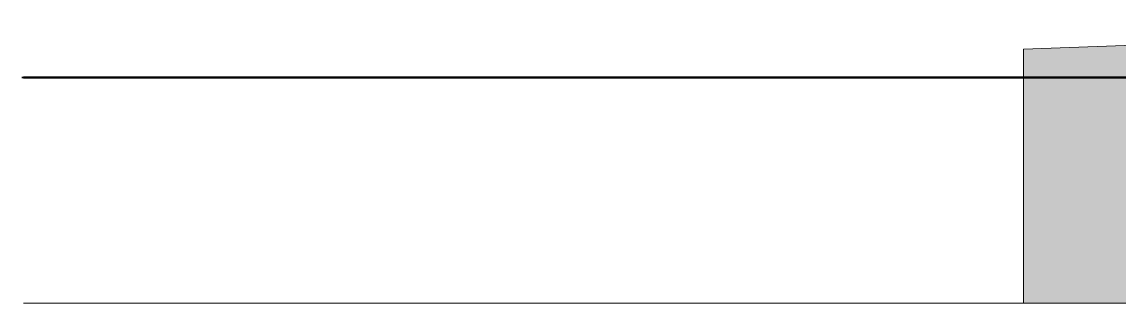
# Model space of a CAD drawing. Header units: millimetres. Extents: x -155050 to -36395, y -2753 to 7638.
# Drawn here: x -60948 to -59963, y -953 to -700 of the extents above; entities that cross this region are included whole.
import ezdxf

# ---------------------------------------------------------------- set-up
doc = ezdxf.new("R2010")
doc.units = ezdxf.units.MM
for name, pattern in [('IMPORT-DASHED _3_', [19.05, 12.7, -6.35]), ('IMPORT-DĚLICÍ2 _2_', [15.875, 6.35, -3.175, 0, -3.175, 0, -3.175]), ('IMPORT-KAN_dest_PLNA', [31, 7, -6.5, 0, -6.5, 11, 0]), ('IMPORT-KANVBRDO', [20, 7, -6.5, 0, -6.5]), ('IMPORT-VODA_pitna_CARA08', [30, 7, -6.5, 0, -6.5, 7, -3]), ('IMPORT-ČÁRKOVANÁ2 _2_', [9.525, 6.35, -3.175])]:
    doc.linetypes.add(name, pattern=pattern)
for name, color, linetype, lineweight, true_color in [('---1 - PBS KÓTY', 7, 'Continuous', 18, 0x4c1300), ('---1 - PBS PNP-1', 1, 'Continuous', 35, 0xff0000), ('---1 - PBS SYMBOLY A TEXT-1', 180, 'IMPORT-ČÁRKOVANÁ2 _2_', 35, 0x3f00ff), ('00_pl_deštová voda oblast', 6, 'Continuous', 25, 0xff00ff), ('00_pL_hranice pozemku', 1, 'Continuous', 35, 0xff0000), ('00_pL_katastr', 150, 'Continuous', 9, 0x007fff), ('00_pL_katastr-1', 150, 'Continuous', 35, 0x007fff), ('00_pL_KOTY 1500', 7, 'Continuous', 9, 0x260000), ('00_pL_pčípojka optika-1', 190, 'Continuous', 35, 0x7f00ff), ('00_pL_přípoja voda-1', 150, 'IMPORT-VODA_pitna_CARA08', 35, 0x007fff), ('00_pL_přípojka destova kanalizace-1', 7, 'IMPORT-KAN_dest_PLNA', 9, 0x3f7f3f), ('00_pL_přípojka destova kanalizace-2', 7, 'Continuous', 35, 0x3f7f3f), ('00_pL_přípojka destova kanalizace-3', 7, 'IMPORT-DASHED _3_', 35, 0x3f7f3f), ('00_pL_přípojka splaškova kanalizace-1', 7, 'Continuous', 35, 0xa55252), ('212_HK_situace_03_dwg-1', 40, 'Continuous', 9, 0xffbf00), ('A-FLOR-1', 7, 'Continuous', 9, 0xbfb2ad), ('A-WALL-4', 7, 'Continuous', 9, 0x787878), ('hch budova-1', 7, 'Continuous', 9, 0x00a5a5), ('hch kanal-2', 6, 'IMPORT-KANVBRDO', 9, 0xff00ff), ('hch kanal-3', 30, 'IMPORT-KANVBRDO', 9, 0xff7f00), ('hch oploceni-1', 7, 'IMPORT-DĚLICÍ2 _2_', 9, 0x00a5a5), ('hch teren-1', 7, 'Continuous', 9, 0x00a5a5), ('hch tok-1', 7, 'Continuous', 9, 0x00a5a5), ('hchrozvodi-1', 7, 'IMPORT-DĚLICÍ2 _2_', 9, 0x00a5a5), ('Obrys', 2, 'Continuous', 9, 0xffff00), ('PDF7_000 ISN KABELY NN', 9, 'Continuous', 9, 0x808080), ('PDF7_000 ISN SDĚL OPTIKA METALIKA CHRÁNIČKA PŘÍVOD', 9, 'Continuous', 9, 0x808080), ('PDF7_0V - Splašky výtlak zaměřeno', 9, 'Continuous', 9, 0x808080), ('PDF7_0V - Voda návrh', 9, 'Continuous', 9, 0x808080), ('PDF7_0V-návrh kanal dešťová', 7, 'Continuous', 9, 0x656565), ('PDF7_0V_popis-splašk-stoky', 7, 'Continuous', 9, 0x0052a5), ('PDF7_0V_popis-vodovod-ostatní', 9, 'Continuous', 9, 0x808080), ('PDF7_26', 9, 'Continuous', 9, 0x808080), ('PDF7_36', 9, 'Continuous', 9, 0x808080), ('PDF7_bod-vyska', 7, 'Continuous', 9, 0x7f5f00), ('PDF7_CKKOTY', 7, 'Continuous', 9, 0x260000), ('PDF7_GASNET PLYN STŘEDOTLAK', 9, 'Continuous', 9, 0x808080), ('PDF7_GASNET PLYN STŘEDOTLAK OCHRANNĚ PÁSMO', 7, 'Continuous', 9, 0xa5a552), ('PDF7_GP Budovy', 7, 'Continuous', 9, 0x260000), ('PDF7_GP Druhy pozemků', 7, 'Continuous', 9, 0x67a552), ('PDF7_GP Hraniční linie', 7, 'Continuous', 9, 0x0052a5), ('PDF7_GP Plotové linie', 7, 'Continuous', 9, 0x0052a5), ('PDF7_GP Stromy', 7, 'Continuous', 9, 0x67a552), ('PDF7_GP Výšky bodů', 7, 'Continuous', 9, 0x0052a5), ('PDF7_ISN_KANALIZACE_PŘÍPOJKA', 9, 'Continuous', 9, 0x808080), ('PDF7_ISS CETIN Zaměřené a kótované vnitřní STP', 9, 'Continuous', 9, 0x808080), ('PDF7_ISS DEŠŤOVÁ KANALIZACE', 9, 'Continuous', 9, 0x808080), ('PDF7_ISS KRÁLOVÉHRADECKÁ PROVOZNÍ SPLAŠKOVÁ KANALIZACE', 9, 'Continuous', 9, 0x808080), ('PDF7_ISS KRÁLOVÉHRADECKÁ PROVOZNÍ SPLAŠKOVÁ KANALIZACE ŠACHTY', 7, 'Continuous', 9, 0xa55200), ('PDF7_ISS KRÁLOVÉHRADECKÁ PROVOZNÍ VODOVOD HL ŘAD', 9, 'Continuous', 9, 0x808080), ('PDF7_ISS TECHNICKÉ SLUŽBY HK VO', 9, 'Continuous', 9, 0x808080), ('PDF7_ISS ČEZ DISTRIBUCE NN', 9, 'Continuous', 9, 0x808080), ('PDF7_ISS ČEZ DISTRIBUCE VN PODZEMNÍ', 9, 'Continuous', 9, 0x808080), ('PDF7_Pouchov_726559$0$23700', 7, 'Continuous', 9, 0x52a5a5), ('PDF7_Slezské Předměstí_646971$0$21900', 7, 'Continuous', 9, 0x002600), ('PDF7_Slezské Předměstí_646971$0$23700', 9, 'Continuous', 9, 0x808080)]:
    doc.layers.add(name, color=color, linetype=linetype, lineweight=lineweight, true_color=true_color)
for name, color, linetype, lineweight in [('00_pL_KOTY', 7, 'Continuous', 9), ('00_pl_rozhrani ploch', 7, 'Continuous', 18), ('00_pL_stavajici objekty', 7, 'Continuous', 50), ('2966-1_navrh dispozice stroju-HK_02_dwg-1', 7, 'Continuous', 9), ('2966-1_navrh dispozice stroju-HK_dwg-1', 7, 'Continuous', 9), ('A-DETL-THIN', 7, 'Continuous', 9), ('A-FLOR', 7, 'Continuous', 9), ('A-WALL', 7, 'Continuous', 9), ('HK_TEREN_SESAZENI_dwg-1', 7, 'Continuous', 9), ('Kóty', 7, 'Continuous', 9), ('PDF4_Geometry', 7, 'Continuous', 9), ('PDF7_0', 7, 'Continuous', 9), ('PDF7_000 BOURÁNÍ', 7, 'Continuous', 9), ('PDF7_GP Popis', 7, 'Continuous', 9)]:
    doc.layers.add(name, color=color, linetype=linetype, lineweight=lineweight)

# ---------------------------------------------------------------- blocks, each defined once
blk = doc.blocks.new('2966-1_navrh dispozice stroju-HK_dwg__OPEN-901600-Řez 5')
at = {"layer": 'Kóty', "flags": 128}
blk.add_lwpolyline([(179269.53, -750), (179415.37, -750), (179561.2, -750)], dxfattribs=at)
blk = doc.blocks.new('2966-1_navrh dispozice stroju-HK_dwg-867852-Řez 5')
at = {"layer": 'Kóty'}
blk.add_line((180165.69, -750), (179414.37, -750), dxfattribs=at)
blk.add_line((180165.69, -750), (179414.37, -750), dxfattribs=at)
blk.add_line((180165.69, -750), (179414.37, -750), dxfattribs=at)
blk.add_line((180165.69, -750), (179414.37, -750), dxfattribs=at)
at = {"layer": 'Obrys'}
for p, q in [((179267.83, -750), (180165.69, -750)), ((203519.7, -750), (179267.83, -750)), ((179267.83, -750), (180165.69, -750)), ((180165.69, -750), (179267.83, -750))]:
    blk.add_line(p, q, dxfattribs=at)
blk.add_blockref('2966-1_navrh dispozice stroju-HK_dwg__OPEN-901600-Řez 5', (0, 0))
blk.add_blockref('2966-1_navrh dispozice stroju-HK_dwg__OPEN-901600-Řez 5', (0, 0))
at = {"extrusion": (0, 0, -1)}
blk.add_blockref('2966-1_navrh dispozice stroju-HK_dwg__OPEN-901600-Řez 5', (-358830.73, 0), dxfattribs=at)
blk.add_blockref('2966-1_navrh dispozice stroju-HK_dwg__OPEN-901600-Řez 5', (-358830.73, 0), dxfattribs=at)
blk = doc.blocks.new('2966-1_navrh dispozice stroju-HK_02_dwg__OPEN-903212-Řez 5')
at = {"layer": 'Kóty', "flags": 128}
blk.add_lwpolyline([(179491.66, -750), (179637.49, -750), (179783.32, -750)], dxfattribs=at)
blk = doc.blocks.new('2966-1_navrh dispozice stroju-HK_02_dwg-876232-Řez 5')
at = {"layer": 'Kóty'}
for p in [(180165.69, -750), (180165.69, -750), (180587.81, -750), (180587.81, -750)]:
    blk.add_line(p, (179636.49, -750), dxfattribs=at)
at = {"layer": 'Obrys'}
for p, q in [((179267.83, -750), (203741.82, -750)), ((203741.82, -750), (179267.83, -750))]:
    blk.add_line(p, q, dxfattribs=at)
blk.add_blockref('2966-1_navrh dispozice stroju-HK_02_dwg__OPEN-903212-Řez 5', (0, 0))
blk.add_blockref('2966-1_navrh dispozice stroju-HK_02_dwg__OPEN-903212-Řez 5', (0, 0))
at = {"extrusion": (0, 0, -1)}
blk.add_blockref('2966-1_navrh dispozice stroju-HK_02_dwg__OPEN-903212-Řez 5', (-359274.98, 0), dxfattribs=at)
blk.add_blockref('2966-1_navrh dispozice stroju-HK_02_dwg__OPEN-903212-Řez 5', (-359274.98, 0), dxfattribs=at)
blk = doc.blocks.new('212_HK_situace_03_dwg__Oblique-904816-Řez 5')
at = {"layer": '00_pL_KOTY'}
blk.add_line((180161.41, -750), (180165.69, -750), dxfattribs=at)
blk = doc.blocks.new('212_HK_situace_03_dwg__U40-904829-Řez 5')
at = {"layer": '00_pL_přípojka destova kanalizace-2'}
blk.add_line((180165.69, -750), (180036.76, -750), dxfattribs=at)
at = {"layer": '00_pL_přípojka destova kanalizace-2', "flags": 128}
blk.add_lwpolyline([(180165.69, -750), (180036.76, -750), (180116.26, -750)], dxfattribs=at)
blk = doc.blocks.new('212_HK_situace_03_dwg__U41-V49-Řez 5')
at = {"layer": '00_pL_přípojka destova kanalizace-2'}
for p, q in [((180050.32, -750), (179267.16, -750)), ((180050.32, -750), (179267.17, -750)), ((179560.32, -750), (179267.75, -750)), ((179560.32, -750), (179267.75, -750)), ((179650.32, -750), (179267.91, -750)), ((179650.32, -750), (179267.91, -750))]:
    blk.add_line(p, q, dxfattribs=at)
at = {"layer": '00_pL_přípojka destova kanalizace-3'}
blk.add_line((179960.32, -750), (179266.51, -750), dxfattribs=at)
blk.add_line((179960.32, -750), (179266.51, -750), dxfattribs=at)
blk = doc.blocks.new('212_HK_situace_03_dwg__U40-V50-Řez 5')
at = {"layer": '00_pL_přípojka destova kanalizace-2'}
blk.add_line((180165.69, -750), (180045.37, -750), dxfattribs=at)
at = {"layer": '00_pL_přípojka destova kanalizace-2', "flags": 128}
blk.add_lwpolyline([(180165.69, -750), (180045.37, -750), (180124.88, -750)], dxfattribs=at)
blk = doc.blocks.new('212_HK_situace_03_dwg__U40-V51-Řez 5')
at = {"layer": '00_pL_přípojka destova kanalizace-2'}
blk.add_line((180165.69, -750), (179823.38, -750), dxfattribs=at)
at = {"layer": '00_pL_přípojka destova kanalizace-2', "flags": 128}
blk.add_lwpolyline([(179955.93, -750), (179823.38, -750), (179902.88, -750)], dxfattribs=at)
blk = doc.blocks.new('212_HK_situace_03_dwg-886969-Řez 5')
at = {"layer": '---1 - PBS KÓTY'}
blk.add_line((179267.83, -750), (180165.69, -750), dxfattribs=at)
at = {"layer": '---1 - PBS PNP-1'}
for p, q in [((180418.45, -750), (179267.2, -750)), ((179267.35, -750), (179987.09, -750)), ((180165.24, -750), (179987.09, -750))]:
    blk.add_line(p, q, dxfattribs=at)
at = {"layer": '---1 - PBS SYMBOLY A TEXT-1'}
blk.add_line((179267.83, -750), (180165.69, -750), dxfattribs=at)
at = {"layer": '00_pl_deštová voda oblast'}
for p, q in [((179267.83, -750), (180165.69, -750)), ((179268.19, -750), (184243.14, -750))]:
    blk.add_line(p, q, dxfattribs=at)
at = {"layer": '00_pL_hranice pozemku'}
for p, q in [((180165.69, -750), (179267.83, -750)), ((179267.83, -750), (180165.69, -750)), ((180165.69, -750), (179267.83, -750))]:
    blk.add_line(p, q, dxfattribs=at)
at = {"layer": '00_pL_hranice pozemku', "flags": 128}
blk.add_lwpolyline([(179267.83, -750), (190825.28, -750), (190825.16, -750), (200517.25, -750), (200432.56, -750), (203816.94, -750)], dxfattribs=at)
at = {"layer": '00_pL_katastr'}
blk.add_line((179267.83, -750), (187547.71, -750), dxfattribs=at)
at = {"layer": '00_pL_katastr', "flags": 128}
blk.add_lwpolyline([(179267.83, -750), (184793.07, -750), (182600.45, -750), (179267.83, -750)], dxfattribs=at)
at = {"layer": '00_pL_katastr-1'}
for p, q in [((179267.83, -750), (180165.69, -750)), ((180165.69, -750), (179267.83, -750)), ((179267.83, -750), (180165.69, -750)), ((180165.69, -750), (179267.83, -750)), ((181494.58, -750), (179267.83, -750)), ((179267.83, -750), (203816.94, -750)), ((179267.83, -750), (203816.94, -750)), ((179267.83, -750), (203816.94, -750)), ((203816.94, -750), (179267.83, -750)), ((179267.83, -750), (194306.06, -750)), ((179267.83, -750), (191144.28, -750)), ((203816.94, -750), (179267.83, -750)), ((179267.83, -750), (180165.69, -750)), ((180165.69, -750), (179267.83, -750)), ((179267.83, -750), (180165.69, -750)), ((180165.69, -750), (179267.83, -750)), ((179267.83, -750), (180165.69, -750)), ((184245.81, -750), (179267.83, -750))]:
    blk.add_line(p, q, dxfattribs=at)
at = {"layer": '00_pL_katastr-1', "flags": 128}
for points in [[(179267.83, -750), (180386.98, -750), (190827.91, -750), (199063.24, -750), (203816.94, -750)], [(179267.83, -750), (183088.19, -750), (185046.95, -750), (184719.3, -750), (181494.58, -750)], [(179267.83, -750), (189670.01, -750), (187547.71, -750), (203518.5, -750), (196394.91, -750), (179267.83, -750)], [(203816.94, -750), (186983.57, -750), (187223.24, -750), (179267.83, -750)], [(179267.83, -750), (185852.75, -750), (188324, -750), (200935.35, -750), (203816.94, -750)], [(179267.83, -750), (194666.62, -750), (198047.58, -750), (202800.39, -750), (196394.91, -750), (196349.26, -750), (193555.84, -750), (179267.83, -750)], [(179267.83, -750), (185608.36, -750), (190751.45, -750), (190749.67, -750), (194726.15, -750), (196002.93, -750), (200511.65, -750), (200463.77, -750), (200417.59, -750), (203816.94, -750)]]:
    blk.add_lwpolyline(points, dxfattribs=at)
at = {"layer": '00_pL_KOTY'}
blk.add_line((180165.69, -750), (179267.83, -750), dxfattribs=at)
blk.add_line((180165.69, -750), (179267.83, -750), dxfattribs=at)
blk.add_line((180165.69, -750), (179267.83, -750), dxfattribs=at)
at = {"layer": '00_pL_KOTY', "flags": 128}
blk.add_lwpolyline([(179267.83, -750), (181006.16, -750), (182550.8, -750), (179267.83, -750)], dxfattribs=at)
at = {"layer": '00_pL_KOTY 1500'}
blk.add_line((179267.83, -750), (180165.69, -750), dxfattribs=at)
at = {"layer": '00_pL_pčípojka optika-1'}
blk.add_line((179267.83, -750), (180165.69, -750), dxfattribs=at)
at = {"layer": '00_pL_přípoja voda-1'}
blk.add_line((180165.69, -750), (179267.83, -750), dxfattribs=at)
at = {"layer": '00_pL_přípojka destova kanalizace-1', "flags": 128}
for points in [[(180165.69, -750), (179940.29, -750), (179626.82, -750), (180165.69, -750)], [(180165.69, -750), (180100.88, -750), (180165.69, -750)]]:
    blk.add_lwpolyline(points, dxfattribs=at)
at = {"layer": '00_pL_přípojka destova kanalizace-2'}
for q in [(179267.83, -750), (179460.88, -750), (179464.82, -750)]:
    blk.add_line((180165.69, -750), q, dxfattribs=at)
at = {"layer": '00_pL_přípojka destova kanalizace-2', "flags": 128}
blk.add_lwpolyline([(180165.69, -750), (179469.17, -750), (179460.32, -750)], dxfattribs=at)
at = {"layer": '00_pL_přípojka splaškova kanalizace-1'}
blk.add_line((180165.69, -750), (179267.83, -750), dxfattribs=at)
at = {"layer": '00_pl_rozhrani ploch'}
blk.add_line((179267.83, -750), (184878.07, -750), dxfattribs=at)
at = {"layer": '00_pL_stavajici objekty'}
for p, q in [((179267.83, -750), (203816.94, -750)), ((179267.83, -750), (180165.69, -750)), ((180165.69, -750), (179267.83, -750)), ((179267.83, -750), (180165.69, -750)), ((180165.69, -750), (179267.83, -750)), ((179267.83, -750), (180165.69, -750)), ((180165.69, -750), (179267.83, -750)), ((180165.69, -750), (179267.83, -750)), ((179267.83, -750), (180165.69, -750))]:
    blk.add_line(p, q, dxfattribs=at)
at = {"layer": '00_pL_stavajici objekty', "flags": 128}
for points in [[(203816.94, -750), (186930.3, -750), (187169.97, -750), (179267.83, -750)], [(184775.57, -750), (185106.18, -750), (183178.66, -750), (179323.59, -750), (179267.83, -750)], [(179267.83, -750), (181585.17, -750), (184775.57, -750)]]:
    blk.add_lwpolyline(points, dxfattribs=at)
at = {"layer": 'PDF4_Geometry'}
for p, q in [((203816.94, -750), (179267.83, -750)), ((179267.83, -750), (203816.94, -750)), ((179267.83, -750), (203816.94, -750)), ((179267.83, -750), (194252.79, -750)), ((179267.83, -750), (191091.01, -750)), ((203816.94, -750), (179267.83, -750)), ((184192.55, -750), (179267.83, -750))]:
    blk.add_line(p, q, dxfattribs=at)
at = {"layer": 'PDF4_Geometry', "flags": 128}
for points in [[(179267.83, -750), (187494.45, -750), (203465.23, -750), (196341.65, -750), (179267.83, -750)], [(179267.83, -750), (189616.74, -750), (187494.45, -750)], [(179267.83, -750), (193502.58, -750), (196295.99, -750), (196341.65, -750), (202747.12, -750), (197994.31, -750), (194613.35, -750), (179267.83, -750)], [(179267.83, -750), (184739.8, -750), (182547.18, -750), (179267.83, -750)]]:
    blk.add_lwpolyline(points, dxfattribs=at)
at = {"layer": 'PDF7_0'}
for p, q in [((179267.83, -750), (180165.69, -750)), ((180165.69, -750), (179267.83, -750)), ((180165.69, -750), (179556.3, -750))]:
    blk.add_line(p, q, dxfattribs=at)
at = {"layer": 'PDF7_0', "flags": 128}
for points in [[(180165.69, -750), (179355, -750), (179356.97, -750), (180165.69, -750)], [(179556.3, -750), (179554.46, -750), (180165.69, -750)]]:
    blk.add_lwpolyline(points, dxfattribs=at)
at = {"layer": 'PDF7_000 BOURÁNÍ'}
for p, q in [((180165.69, -750), (179267.83, -750)), ((179267.83, -750), (180165.69, -750)), ((179267.83, -750), (180165.69, -750)), ((180165.69, -750), (179267.83, -750))]:
    blk.add_line(p, q, dxfattribs=at)
at = {"layer": 'PDF7_000 ISN KABELY NN'}
for p, q in [((179569.73, -750), (179370.33, -750)), ((180034.99, -750), (180165.69, -750)), ((180165.69, -750), (180094.84, -750)), ((180094.9, -750), (180165.69, -750))]:
    blk.add_line(p, q, dxfattribs=at)
at = {"layer": 'PDF7_000 ISN KABELY NN', "flags": 128}
for points in [[(180165.69, -750), (179829, -750), (179629.58, -750), (179629.6, -750), (179496.67, -750)], [(180165.69, -750), (180034.99, -750), (180165.69, -750)]]:
    blk.add_lwpolyline(points, dxfattribs=at)
at = {"layer": 'PDF7_000 ISN SDĚL OPTIKA METALIKA CHRÁNIČKA PŘÍVOD'}
for p, q in [((179569.8, -750), (179370.4, -750)), ((180165.83, -750), (179944.16, -750))]:
    blk.add_line(p, q, dxfattribs=at)
at = {"layer": 'PDF7_0V - Splašky výtlak zaměřeno'}
for p, q in [((179267.83, -750), (179636.6, -750)), ((179370.81, -750), (179267.83, -750)), ((179267.83, -750), (179437.12, -750)), ((179866.61, -750), (179624.85, -750))]:
    blk.add_line(p, q, dxfattribs=at)
at = {"layer": 'PDF7_0V - Voda návrh'}
for p, q in [((179267.83, -750), (179503.46, -750)), ((180166.14, -750), (179965.14, -750)), ((180165.69, -750), (179968.72, -750))]:
    blk.add_line(p, q, dxfattribs=at)
at = {"layer": 'PDF7_0V-návrh kanal dešťová'}
for p, q in [((179267.83, -750), (179620.54, -750)), ((179267.83, -750), (179620.39, -750)), ((180165.69, -750), (180085.71, -750))]:
    blk.add_line(p, q, dxfattribs=at)
at = {"layer": 'PDF7_0V_popis-splašk-stoky'}
blk.add_line((179267.83, -750), (180966.27, -750), dxfattribs=at)
at = {"layer": 'PDF7_0V_popis-vodovod-ostatní', "flags": 128}
blk.add_lwpolyline([(191220.82, -750), (191221.4, -750), (179267.83, -750)], dxfattribs=at)
at = {"layer": 'PDF7_26', "flags": 128}
blk.add_lwpolyline([(179267.83, -750), (179530.23, -750)], close=True, dxfattribs=at)
at = {"layer": 'PDF7_36', "flags": 128}
blk.add_lwpolyline([(179267.83, -750), (179341.8, -750)], close=True, dxfattribs=at)
at = {"layer": 'PDF7_bod-vyska', "flags": 128}
for points in [[(179267.83, -750), (179320.35, -750), (179386.84, -750), (179386.86, -750), (179386.9, -750), (179320.61, -750), (179719.3, -750)], [(179522.06, -750), (179854.3, -750), (179854.43, -750), (179920.88, -750), (179987.32, -750), (180053.79, -750), (180186.74, -750), (180186.76, -750), (180253.27, -750), (180253.29, -750), (180186.87, -750), (180053.96, -750), (179987.49, -750), (179921.03, -750), (179854.56, -750)], [(179720.69, -750), (179654.22, -750), (179654.2, -750), (179654.18, -750), (179720.62, -750), (179787.05, -750), (179919.98, -750), (179986.46, -750), (180052.95, -750), (180052.97, -750), (180053.02, -750), (180053.17, -750), (180385.41, -750)], [(180385.9, -750), (180120.1, -750), (180253.12, -750), (180319.54, -750), (180452.45, -750), (180518.92, -750), (180651.85, -750), (180718.34, -750), (180784.82, -750), (180784.84, -750), (180784.89, -750), (180718.44, -750), (180652, -750), (180519.09, -750), (180386.14, -750)]]:
    blk.add_lwpolyline(points, dxfattribs=at)
blk.add_lwpolyline([(179586.11, -750), (179519.66, -750), (179519.69, -750), (179586.17, -750), (179652.66, -750), (179719.1, -750), (179852.01, -750), (179984.94, -750), (180051.41, -750), (180117.9, -750), (180184.38, -750), (180250.87, -750), (180250.89, -750), (180184.45, -750), (180051.56, -750), (179918.63, -750), (179785.68, -750), (179719.19, -750), (179719.17, -750), (179719.15, -750), (179785.57, -750), (179918.46, -750), (179918.44, -750), (179918.41, -750), (179851.93, -750), (179785.46, -750), (179719, -750)], close=True, dxfattribs=at)
at = {"layer": 'PDF7_CKKOTY'}
blk.add_line((179267.83, -750), (180165.69, -750), dxfattribs=at)
at = {"layer": 'PDF7_GASNET PLYN STŘEDOTLAK', "flags": 128}
for points in [[(179992.59, -750), (179726.73, -750), (179726.77, -750), (179394.44, -750), (179394.4, -750), (179267.83, -750)], [(179267.83, -750), (179394.4, -750), (179394.44, -750), (179726.77, -750), (179726.73, -750), (179992.59, -750)]]:
    blk.add_lwpolyline(points, dxfattribs=at)
for points in [[(179267.83, -750), (179529.41, -750), (179529.45, -750), (179795.31, -750), (179529.45, -750), (179529.41, -750)], [(179330.01, -750), (179330.05, -750)], [(179462.94, -750), (179462.99, -750)], [(179527.37, -750), (179527.33, -750)], [(179660.31, -750), (179660.26, -750)], [(180127.64, -750), (180991.69, -750)]]:
    blk.add_lwpolyline(points, close=True, dxfattribs=at)
at = {"layer": 'PDF7_GASNET PLYN STŘEDOTLAK OCHRANNĚ PÁSMO'}
for p, q in [((179329.71, -750), (179267.83, -750)), ((179267.83, -750), (179329.71, -750)), ((179327.61, -750), (179267.83, -750)), ((179267.83, -750), (179327.61, -750))]:
    blk.add_line(p, q, dxfattribs=at)
at = {"layer": 'PDF7_GASNET PLYN STŘEDOTLAK OCHRANNĚ PÁSMO', "flags": 128}
for points in [[(179267.83, -750), (179330.38, -750)], [(179267.83, -750), (179394.72, -750)], [(179593.48, -750), (179394.08, -750)], [(179396.84, -750), (179596.24, -750)], [(179461.19, -750), (179660.58, -750)], [(179662.04, -750), (179462.64, -750)], [(179925.8, -750), (179726.41, -750)], [(179927.9, -750), (179728.51, -750)], [(179729.17, -750), (179928.57, -750)], [(179793.51, -750), (179992.91, -750)], [(180191.67, -750), (179992.27, -750)], [(179995.03, -750), (180194.43, -750)], [(180059.38, -750), (180258.77, -750)], [(180260.23, -750), (180060.83, -750)]]:
    blk.add_lwpolyline(points, close=True, dxfattribs=at)
at = {"layer": 'PDF7_GP Budovy'}
blk.add_line((179323.59, -750), (179267.83, -750), dxfattribs=at)
at = {"layer": 'PDF7_GP Budovy', "flags": 128}
blk.add_lwpolyline([(179267.83, -750), (184775.57, -750), (185106.18, -750), (179323.59, -750)], dxfattribs=at)
at = {"layer": 'PDF7_GP Druhy pozemků'}
blk.add_line((180163.91, -750), (180151.8, -750), dxfattribs=at)
at = {"layer": 'PDF7_GP Hraniční linie'}
for p, q in [((182368.69, -750), (179267.83, -750)), ((179459.64, -750), (179267.83, -750)), ((180165.69, -750), (179267.83, -750)), ((179267.83, -750), (180165.69, -750)), ((180165.69, -750), (179267.83, -750))]:
    blk.add_line(p, q, dxfattribs=at)
at = {"layer": 'PDF7_GP Hraniční linie', "flags": 128}
for points in [[(179267.83, -750), (179522.38, -750), (183311.01, -750), (183708.88, -750), (185038.17, -750), (182311.24, -750), (179267.83, -750)], [(203816.94, -750), (189170.88, -750), (179267.83, -750)], [(179267.83, -750), (189500.88, -750), (203816.94, -750)], [(179267.83, -750), (181523.68, -750), (185377.25, -750), (185708.05, -750), (184644.58, -750), (184577.47, -750)], [(179267.83, -750), (181903.6, -750), (181905.89, -750), (179267.83, -750)], [(179267.83, -750), (182504.3, -750), (182570.01, -750)], [(179267.83, -750), (181452.52, -750), (184378.08, -750)], [(179267.83, -750), (185267.05, -750), (191581.47, -750), (200953.08, -750), (203816.94, -750)], [(179267.83, -750), (179325.52, -750), (179267.83, -750)]]:
    blk.add_lwpolyline(points, dxfattribs=at)
at = {"layer": 'PDF7_GP Plotové linie'}
for p, q in [((179588.64, -750), (179267.84, -750)), ((185640.92, -750), (179268.03, -750))]:
    blk.add_line(p, q, dxfattribs=at)
at = {"layer": 'PDF7_GP Popis'}
for p, q in [((179267.83, -750), (179283.82, -750)), ((179283.8, -750), (179350.27, -750)), ((179865.32, -750), (179599.37, -750)), ((179777.86, -750), (179844.28, -750)), ((180176.67, -750), (179910.73, -750)), ((179910.77, -750), (180110.23, -750)), ((180064.5, -750), (180165.69, -750)), ((180131.01, -750), (180165.69, -750))]:
    blk.add_line(p, q, dxfattribs=at)
at = {"layer": 'PDF7_GP Popis', "flags": 128}
for points in [[(179644.99, -750), (179844.43, -750), (179777.88, -750)], [(179732.35, -750), (179732.33, -750), (179732.3, -750), (179798.77, -750), (179865.24, -750), (179865.26, -750), (179931.72, -750), (179931.74, -750), (179931.77, -750), (179865.32, -750), (179798.86, -750)], [(180043.76, -750), (180043.79, -750), (179977.32, -750), (179910.85, -750), (179844.37, -750), (179844.35, -750), (179844.32, -750), (179910.79, -750), (179977.26, -750)], [(179998.17, -750), (180131.05, -750), (180064.59, -750), (179998.1, -750), (179998.12, -750), (179931.66, -750), (179931.68, -750), (179998.17, -750), (180064.65, -750), (180131.12, -750), (180131.1, -750), (180131.08, -750)], [(180043.7, -750), (180043.68, -750), (180110.12, -750), (180176.61, -750), (180309.58, -750)], [(180375.92, -750), (180508.92, -750), (180508.94, -750), (180442.47, -750), (180376.01, -750), (180309.52, -750), (180243.03, -750), (180309.48, -750), (180375.94, -750)]]:
    blk.add_lwpolyline(points, dxfattribs=at)
at = {"layer": 'PDF7_GP Stromy'}
for p, q in [((179302.79, -750), (179267.68, -750)), ((179335.94, -750), (179267.68, -750)), ((180165.42, -750), (179272.81, -750)), ((180165.64, -750), (179273.46, -750))]:
    blk.add_line(p, q, dxfattribs=at)
at = {"layer": 'PDF7_GP Výšky bodů'}
for p, q in [((179267.83, -750), (179382.35, -750)), ((179388.5, -750), (179267.83, -750)), ((179267.83, -750), (179388.43, -750)), ((179267.83, -750), (179280.02, -750)), ((179391.77, -750), (179267.83, -750)), ((179310.82, -750), (179267.83, -750)), ((179270.67, -750), (179267.83, -750)), ((179267.83, -750), (179270.61, -750)), ((179267.83, -750), (179380.14, -750)), ((179267.83, -750), (179334.72, -750)), ((179287.28, -750), (179267.83, -750)), ((179323.69, -750), (179267.83, -750)), ((179267.83, -750), (179323.65, -750)), ((179456.03, -750), (179267.83, -750)), ((179267.83, -750), (179455.96, -750)), ((179444.31, -750), (179267.83, -750)), ((179267.83, -750), (179377.8, -750)), ((179267.83, -750), (179393.44, -750)), ((179393.26, -750), (179267.83, -750))]:
    blk.add_line(p, q, dxfattribs=at)
at = {"layer": 'PDF7_GP Výšky bodů', "flags": 128}
for points in [[(179267.83, -750), (179317.77, -750), (179384.23, -750), (179384.26, -750), (179384.28, -750), (179384.3, -750), (179317.85, -750), (179267.83, -750)], [(179267.83, -750), (179274.33, -750), (179274.35, -750), (179274.37, -750), (179267.83, -750)], [(179267.83, -750), (179327.86, -750), (179327.88, -750), (179327.9, -750), (179327.92, -750), (179267.83, -750)], [(179267.83, -750), (179394.19, -750), (179527.25, -750)], [(179267.83, -750), (179326.53, -750), (179392.99, -750), (179459.46, -750), (179459.48, -750), (179459.5, -750), (179459.52, -750), (179393.06, -750), (179326.59, -750)], [(179267.83, -750), (179325.37, -750), (179391.82, -750), (179458.26, -750), (179524.75, -750), (179591.23, -750), (179591.26, -750), (179591.28, -750), (179524.81, -750), (179458.35, -750)], [(179267.83, -750), (179310.9, -750), (179377.39, -750), (179443.85, -750), (179510.32, -750), (179510.3, -750), (179510.28, -750), (179510.26, -750), (179443.79, -750), (179377.32, -750), (179310.86, -750), (179310.88, -750), (179310.9, -750)], [(179267.83, -750), (179289.63, -750), (179289.66, -750), (179289.68, -750), (179267.83, -750)], [(179267.83, -750), (179304.54, -750), (179371.01, -750), (179437.47, -750), (179437.49, -750), (179437.51, -750), (179437.54, -750), (179371.09, -750), (179304.63, -750), (179304.6, -750)], [(179267.83, -750), (179308.57, -750), (179375.05, -750), (179375.08, -750), (179308.63, -750), (179267.83, -750)], [(179267.83, -750), (179268.38, -750), (179268.4, -750), (179268.42, -750), (179268.51, -750), (179467.86, -750)], [(179267.83, -750), (179287.35, -750), (179287.33, -750), (179353.79, -750), (179420.26, -750), (179486.75, -750), (179553.23, -750), (179553.25, -750), (179486.79, -750), (179486.81, -750), (179420.34, -750), (179353.86, -750)], [(179267.83, -750), (179313.56, -750), (179313.58, -750), (179313.67, -750), (179513.02, -750)], [(179267.83, -750), (179320.8, -750), (179387.27, -750), (179387.29, -750), (179387.31, -750), (179387.33, -750), (179320.87, -750), (179267.83, -750)], [(179267.83, -750), (179325.3, -750), (179391.74, -750), (179391.72, -750), (179391.7, -750), (179325.21, -750), (179267.83, -750)], [(179267.83, -750), (179326.88, -750), (179326.86, -750), (179393.33, -750), (179393.31, -750), (179459.77, -750), (179526.24, -750), (179526.26, -750), (179592.73, -750), (179592.75, -750), (179592.77, -750), (179526.32, -750), (179459.86, -750), (179459.84, -750)], [(179467.53, -750), (179467.55, -750), (179467.57, -750), (179401.1, -750), (179334.64, -750), (179268.17, -750), (179268.15, -750), (179268.13, -750), (179268.11, -750), (179334.57, -750), (179401.04, -750), (179467.53, -750), (179534.01, -750), (179534.03, -750), (179534.06, -750), (179534.08, -750), (179467.61, -750)], [(179555.48, -750), (179289.51, -750), (179356.06, -750), (179488.95, -750)], [(179293.57, -750), (179426.48, -750), (179492.99, -750), (179559.45, -750), (179625.94, -750), (179692.43, -750), (179692.45, -750), (179625.98, -750), (179626, -750), (179559.54, -750), (179493.05, -750)], [(179574.43, -750), (179308.46, -750), (179375.01, -750), (179574.37, -750)], [(179321.92, -750), (179321.9, -750), (179321.88, -750), (179388.33, -750), (179454.81, -750), (179521.3, -750), (179521.32, -750), (179521.38, -750), (179654.27, -750)], [(179592.28, -750), (179326.31, -750), (179392.89, -750), (179525.78, -750)], [(179326.46, -750), (179525.82, -750), (179658.88, -750)], [(179592.67, -750), (179326.7, -750), (179393.27, -750), (179592.63, -750)], [(179657.66, -750), (179391.69, -750), (179458.24, -750), (179591.13, -750)], [(179593.78, -750), (179394.28, -750), (179394.39, -750), (179593.74, -750)], [(179703.33, -750), (179437.36, -750), (179503.94, -750), (179636.83, -750)], [(179456.47, -750), (179456.45, -750), (179456.43, -750), (179722.4, -750)], [(179458.2, -750), (179591.11, -750), (179724.17, -750)], [(179657.83, -750), (179458.32, -750), (179458.43, -750), (179657.79, -750)], [(179525.71, -750), (179459.25, -750), (179459.22, -750), (179459.2, -750), (179525.67, -750), (179592.13, -750), (179658.6, -750), (179658.62, -750), (179658.64, -750), (179658.73, -750), (179858.08, -750)], [(179735.8, -750), (179469.85, -750), (179536.41, -750), (179669.29, -750)], [(179752.59, -750), (179486.62, -750), (179553.19, -750), (179752.54, -750)], [(179524.58, -750), (179657.49, -750), (179657.53, -750), (179723.99, -750), (179790.46, -750), (179790.48, -750), (179856.95, -750), (179856.97, -750), (179856.99, -750), (179790.55, -750), (179724.08, -750), (179724.06, -750)], [(179526.1, -750), (179526.08, -750), (179526.05, -750), (179592.52, -750), (179658.98, -750), (179659.01, -750), (179725.47, -750), (179725.49, -750), (179725.58, -750), (179858.47, -750)], [(179588.78, -750), (179588.76, -750), (179588.74, -750), (179854.71, -750)], [(179591.26, -750), (179591.23, -750), (179591.21, -750), (179657.68, -750), (179724.14, -750), (179790.63, -750), (179790.65, -750), (179790.74, -750), (179923.63, -750)], [(179859.58, -750), (179593.63, -750), (179660.18, -750), (179793.07, -750)], [(179669.23, -750), (179602.76, -750), (179602.74, -750), (179669.19, -750), (179735.65, -750), (179802.14, -750), (179802.16, -750), (179802.25, -750), (180001.6, -750)], [(179621.75, -750), (179754.64, -750), (179887.7, -750)], [(179891.78, -750), (179625.81, -750), (179692.38, -750), (179891.74, -750)], [(179640.7, -750), (179840.06, -750), (179973.12, -750)], [(179855.18, -750), (179855.2, -750), (179855.23, -750), (179855.25, -750), (179788.78, -750), (179722.32, -750), (179722.29, -750), (179655.83, -750), (179655.81, -750), (179655.79, -750), (179722.25, -750), (179788.72, -750), (179855.18, -750), (179921.69, -750), (179921.71, -750), (179988.2, -750), (179921.73, -750), (179921.76, -750), (179855.29, -750)], [(179769.63, -750), (179902.52, -750), (180035.58, -750)], [(179825.34, -750), (179958.25, -750), (180024.78, -750), (180024.76, -750), (180091.23, -750), (180157.71, -750), (180157.73, -750), (180157.76, -750), (180157.78, -750), (180091.31, -750), (180024.85, -750)], [(180086.94, -750), (180086.96, -750), (180086.99, -750), (180020.54, -750), (179954.08, -750), (179887.59, -750), (179887.57, -750), (179887.55, -750), (179953.99, -750), (180020.48, -750), (180086.94, -750), (180086.96, -750), (180153.47, -750), (180153.49, -750), (180153.52, -750), (180087.05, -750), (180087.03, -750)], [(179906.5, -750), (180039.39, -750), (180165.69, -750)], [(180165.69, -750), (180090.96, -750), (180157.53, -750), (180165.69, -750)], [(180165.69, -750), (180101.87, -750), (180165.69, -750)], [(180165.69, -750), (180157.61, -750), (180165.69, -750)]]:
    blk.add_lwpolyline(points, dxfattribs=at)
blk.add_lwpolyline([(179788.1, -750), (179788.12, -750), (179788.14, -750), (179854.6, -750), (179921.07, -750), (179987.54, -750), (180054, -750), (180054.02, -750), (180120.49, -750), (180120.51, -750), (180054.04, -750), (180054.07, -750), (179987.6, -750), (179921.13, -750), (179921.11, -750), (179854.63, -750), (179921.07, -750), (179921.05, -750), (179921.03, -750), (179854.54, -750), (179854.56, -750)], close=True, dxfattribs=at)
at = {"layer": 'PDF7_ISN_KANALIZACE_PŘÍPOJKA'}
for p, q in [((179314.1, -750), (179267.83, -750)), ((180365.41, -750), (179368.4, -750)), ((179513.37, -750), (179380.5, -750)), ((180230.97, -750), (179765.85, -750)), ((180429.06, -750), (179963.94, -750)), ((180560.71, -750), (180095.58, -750)), ((180109.29, -750), (180109.42, -750)), ((180109.48, -750), (180109.54, -750)), ((180109.61, -750), (180109.74, -750)), ((180692.35, -750), (180227.23, -750)), ((180307.38, -750), (180241.04, -750)), ((180241.1, -750), (180241.17, -750)), ((180241.23, -750), (180241.36, -750))]:
    blk.add_line(p, q, dxfattribs=at)
at = {"layer": 'PDF7_ISN_KANALIZACE_PŘÍPOJKA', "flags": 128}
for points in [[(179977.64, -750), (179911.88, -750), (179579.79, -750)], [(179977.45, -750), (180043.7, -750), (180043.53, -750)], [(180175.56, -750), (180175.32, -750), (180175.17, -750)]]:
    blk.add_lwpolyline(points, dxfattribs=at)
at = {"layer": 'PDF7_ISS CETIN Zaměřené a kótované vnitřní STP'}
for p, q in [((179623.06, -750), (179345.69, -750)), ((179345.69, -750), (179623.06, -750)), ((179883.02, -750), (179605.65, -750)), ((179605.65, -750), (179883.02, -750)), ((179990.02, -750), (179715.69, -750)), ((179990.02, -750), (179715.69, -750)), ((179990.02, -750), (179715.69, -750)), ((179715.69, -750), (179990.02, -750)), ((180244.97, -750), (179970.65, -750)), ((180244.97, -750), (179970.65, -750)), ((180244.97, -750), (179970.65, -750)), ((179970.65, -750), (180244.97, -750))]:
    blk.add_line(p, q, dxfattribs=at)
at = {"layer": 'PDF7_ISS CETIN Zaměřené a kótované vnitřní STP', "flags": 128}
for points in [[(179267.83, -750), (179526.84, -750)], [(179267.83, -750), (179526.84, -750)], [(180722.81, -750), (180124.62, -750)]]:
    blk.add_lwpolyline(points, close=True, dxfattribs=at)
at = {"layer": 'PDF7_ISS DEŠŤOVÁ KANALIZACE'}
for p, q in [((179267.83, -750), (179409.57, -750)), ((179267.83, -750), (179409.49, -750)), ((179600.96, -750), (179331.34, -750)), ((180024.81, -750), (179359.85, -750)), ((180165.69, -750), (179394.84, -750)), ((180165.69, -750), (179783.55, -750)), ((180165.69, -750), (179941.42, -750)), ((180133.18, -750), (179957.55, -750))]:
    blk.add_line(p, q, dxfattribs=at)
at = {"layer": 'PDF7_ISS DEŠŤOVÁ KANALIZACE', "flags": 128}
for points in [[(179267.83, -750), (179636.94, -750), (180035.75, -750)], [(180165.69, -750), (179940.29, -750), (179626.82, -750), (180165.69, -750)], [(179836.4, -750), (179703.4, -750), (179836.29, -750)]]:
    blk.add_lwpolyline(points, dxfattribs=at)
at = {"layer": 'PDF7_ISS KRÁLOVÉHRADECKÁ PROVOZNÍ SPLAŠKOVÁ KANALIZACE', "flags": 128}
for points in [[(179267.83, -750), (179667.14, -750)], [(179999.44, -750), (180398.24, -750), (180730.57, -750), (180398.24, -750)]]:
    blk.add_lwpolyline(points, close=True, dxfattribs=at)
at = {"layer": 'PDF7_ISS KRÁLOVÉHRADECKÁ PROVOZNÍ SPLAŠKOVÁ KANALIZACE ŠACHTY'}
blk.add_line((181618.89, -750), (179558.4, -750), dxfattribs=at)
blk.add_line((181618.89, -750), (179558.4, -750), dxfattribs=at)
at = {"layer": 'PDF7_ISS KRÁLOVÉHRADECKÁ PROVOZNÍ VODOVOD HL ŘAD'}
for p, q in [((179593.69, -750), (179267.83, -750)), ((179267.83, -750), (179593.69, -750)), ((180110.4, -750), (179919.19, -750)), ((179919.19, -750), (180110.4, -750))]:
    blk.add_line(p, q, dxfattribs=at)
at = {"layer": 'PDF7_ISS KRÁLOVÉHRADECKÁ PROVOZNÍ VODOVOD HL ŘAD', "flags": 128}
blk.add_lwpolyline([(180524.19, -750), (180790.09, -750), (180391.28, -750), (179926.02, -750), (180391.28, -750), (180790.09, -750)], close=True, dxfattribs=at)
at = {"layer": 'PDF7_ISS TECHNICKÉ SLUŽBY HK VO', "flags": 128}
blk.add_lwpolyline([(181325.41, -750), (179530.84, -750)], close=True, dxfattribs=at)
at = {"layer": 'PDF7_ISS ČEZ DISTRIBUCE NN', "flags": 128}
for points in [[(181191.01, -750), (180592.97, -750), (179267.83, -750)], [(179267.83, -750), (180592.97, -750), (181191.01, -750)]]:
    blk.add_lwpolyline(points, dxfattribs=at)
blk.add_lwpolyline([(179267.83, -750), (180592.97, -750), (181191.01, -750), (180592.97, -750)], close=True, dxfattribs=at)
at = {"layer": 'PDF7_ISS ČEZ DISTRIBUCE VN PODZEMNÍ', "flags": 128}
for points in [[(179734.7, -750), (179867.6, -750), (179535.26, -750), (179269.37, -750), (179269.39, -750), (179267.83, -750)], [(179267.83, -750), (179269.39, -750), (179269.37, -750), (179535.26, -750), (179867.6, -750), (179734.7, -750)]]:
    blk.add_lwpolyline(points, dxfattribs=at)
for points in [[(180133.6, -750), (180200.04, -750), (179867.71, -750), (179601.81, -750), (179601.85, -750), (179535.38, -750), (179601.85, -750), (179601.81, -750), (179867.71, -750), (180200.04, -750)], [(179601.76, -750), (179734.67, -750), (179867.6, -750), (179734.63, -750), (179867.6, -750), (179734.67, -750)], [(179668.17, -750), (179734.67, -750)], [(180000.6, -750), (180133.57, -750)], [(180000.66, -750), (180133.57, -750), (180200.04, -750), (180133.53, -750), (180200.04, -750), (180133.57, -750)]]:
    blk.add_lwpolyline(points, close=True, dxfattribs=at)
at = {"layer": 'PDF7_Pouchov_726559$0$23700', "flags": 128}
for points in [[(179267.83, -750), (181861.21, -750), (197746.45, -750), (203816.94, -750)], [(203816.94, -750), (197746.25, -750), (181861.02, -750), (179267.83, -750)]]:
    blk.add_lwpolyline(points, dxfattribs=at)
at = {"layer": 'PDF7_Slezské Předměstí_646971$0$21900'}
for p, q in [((179267.83, -750), (180165.69, -750)), ((180165.69, -750), (179267.83, -750)), ((179267.83, -750), (203816.94, -750)), ((203816.94, -750), (179267.83, -750)), ((180165.69, -750), (179267.83, -750)), ((203816.94, -750), (179267.83, -750)), ((179267.83, -750), (180165.69, -750))]:
    blk.add_line(p, q, dxfattribs=at)
at = {"layer": 'PDF7_Slezské Předměstí_646971$0$21900', "flags": 128}
for points in [[(203816.94, -750), (201004.42, -750), (188442.44, -750), (185916.75, -750), (179267.83, -750)], [(196069.56, -750), (194808.25, -750), (190825.16, -750), (190825.28, -750), (185707.45, -750), (179267.83, -750)], [(179267.83, -750), (180460.44, -750), (190895.52, -750)], [(179267.83, -750), (187315.31, -750), (187116.53, -750), (203816.94, -750)]]:
    blk.add_lwpolyline(points, dxfattribs=at)
at = {"layer": 'PDF7_Slezské Předměstí_646971$0$23700', "flags": 128}
for points in [[(179267.83, -750), (184312.21, -750), (190825.82, -750), (190825.67, -750), (184245.6, -750), (179267.83, -750)], [(179267.83, -750), (179461.34, -750), (181920.44, -750), (190826.85, -750), (190826.1, -750), (181720.29, -750), (179267.83, -750)]]:
    blk.add_lwpolyline(points, dxfattribs=at)
for name in ['212_HK_situace_03_dwg__U41-V49-Řez 5', '212_HK_situace_03_dwg__U40-V51-Řez 5', '212_HK_situace_03_dwg__U40-904829-Řez 5', '212_HK_situace_03_dwg__U40-V50-Řez 5', '212_HK_situace_03_dwg__Oblique-904816-Řez 5']:
    blk.add_blockref(name, (0, 0))
blk = doc.blocks.new('HK_TEREN_SESAZENI_dwg_fgvzhj-918100-Řez 5')
at = {"layer": 'hch budova-1'}
for p, q in [((180165.69, -750), (179267.83, -750)), ((179267.83, -750), (180165.69, -750))]:
    blk.add_line(p, q, dxfattribs=at)
at = {"layer": 'hch kanal-2'}
for p in [(188864.26, -750), (195151.57, -750)]:
    blk.add_line(p, (179267.83, -750), dxfattribs=at)
at = {"layer": 'hch kanal-3'}
blk.add_line((180165.69, -750), (179267.83, -750), dxfattribs=at)
blk.add_line((180165.69, -750), (179267.83, -750), dxfattribs=at)
at = {"layer": 'hch oploceni-1'}
for p, q in [((194295.21, -750), (179267.83, -750)), ((179267.83, -750), (180165.69, -750))]:
    blk.add_line(p, q, dxfattribs=at)
at = {"layer": 'hch teren-1'}
for p, q in [((179464.25, -750), (179267.83, -750)), ((179586.62, -750), (179267.83, -750)), ((179267.83, -750), (180165.69, -750))]:
    blk.add_line(p, q, dxfattribs=at)
at = {"layer": 'hch teren-1', "flags": 128}
blk.add_lwpolyline([(179267.83, -750), (183427.22, -750), (183380.79, -750), (188478.66, -750)], dxfattribs=at)
at = {"layer": 'hch tok-1'}
for p, q in [((179267.83, -750), (180165.69, -750)), ((179830.46, -750), (179267.83, -750)), ((179267.83, -750), (179690.73, -750))]:
    blk.add_line(p, q, dxfattribs=at)
at = {"layer": 'hch tok-1', "flags": 128}
blk.add_lwpolyline([(179267.83, -750), (182582.81, -750)], close=True, dxfattribs=at)
at = {"layer": 'hchrozvodi-1', "flags": 128}
blk.add_lwpolyline([(179267.83, -750), (185011.5, -750), (188870.28, -750), (195484.41, -750)], dxfattribs=at)
blk = doc.blocks.new('HK_TEREN_SESAZENI_dwg-918098-Řez 5')
blk.add_blockref('HK_TEREN_SESAZENI_dwg_fgvzhj-918100-Řez 5', (0, 0))

msp = doc.modelspace()

# ---------------------------------------------------------------- hatches: boundary and pattern name
at = {"layer": 'A-FLOR-1'}
msp.add_hatch(color=256, dxfattribs=at).paths.add_polyline_path([(-59898.51, -750), (-59348.51, -750), (-59348.51, -700), (-60048.51, -724.44), (-60048.51, -750)])
at = {"layer": 'A-WALL-4'}
msp.add_hatch(color=256, dxfattribs=at).paths.add_polyline_path([(-60048.51, -953), (-56358.51, -953), (-56358.51, -750), (-60048.51, -750)])

# ---------------------------------------------------------------- linework, layer by layer
at = {"layer": 'A-DETL-THIN'}
msp.add_line((-36397.26, -953), (-60946.37, -953), dxfattribs=at)
at = {"layer": 'A-FLOR'}
for q in [(-59348.51, -700), (-60048.51, -750)]:
    msp.add_line((-60048.51, -724.44), q, dxfattribs=at)
at = {"layer": 'A-WALL'}
for p, q in [((-56208.51, -750), (-60048.51, -750)), ((-60048.51, -750), (-60048.51, -953))]:
    msp.add_line(p, q, dxfattribs=at)

# ---------------------------------------------------------------- block references
at = {"layer": '212_HK_situace_03_dwg-1'}
msp.add_blockref('212_HK_situace_03_dwg-886969-Řez 5', (-240214.2, 0), dxfattribs=at)
at = {"layer": '2966-1_navrh dispozice stroju-HK_02_dwg-1'}
msp.add_blockref('2966-1_navrh dispozice stroju-HK_02_dwg-876232-Řez 5', (-240214.2, 0), dxfattribs=at)
at = {"layer": '2966-1_navrh dispozice stroju-HK_dwg-1'}
msp.add_blockref('2966-1_navrh dispozice stroju-HK_dwg-867852-Řez 5', (-240214.2, 0), dxfattribs=at)
at = {"layer": 'HK_TEREN_SESAZENI_dwg-1'}
msp.add_blockref('HK_TEREN_SESAZENI_dwg-918098-Řez 5', (-240214.2, 0), dxfattribs=at)

doc.saveas('drawing.dxf')
